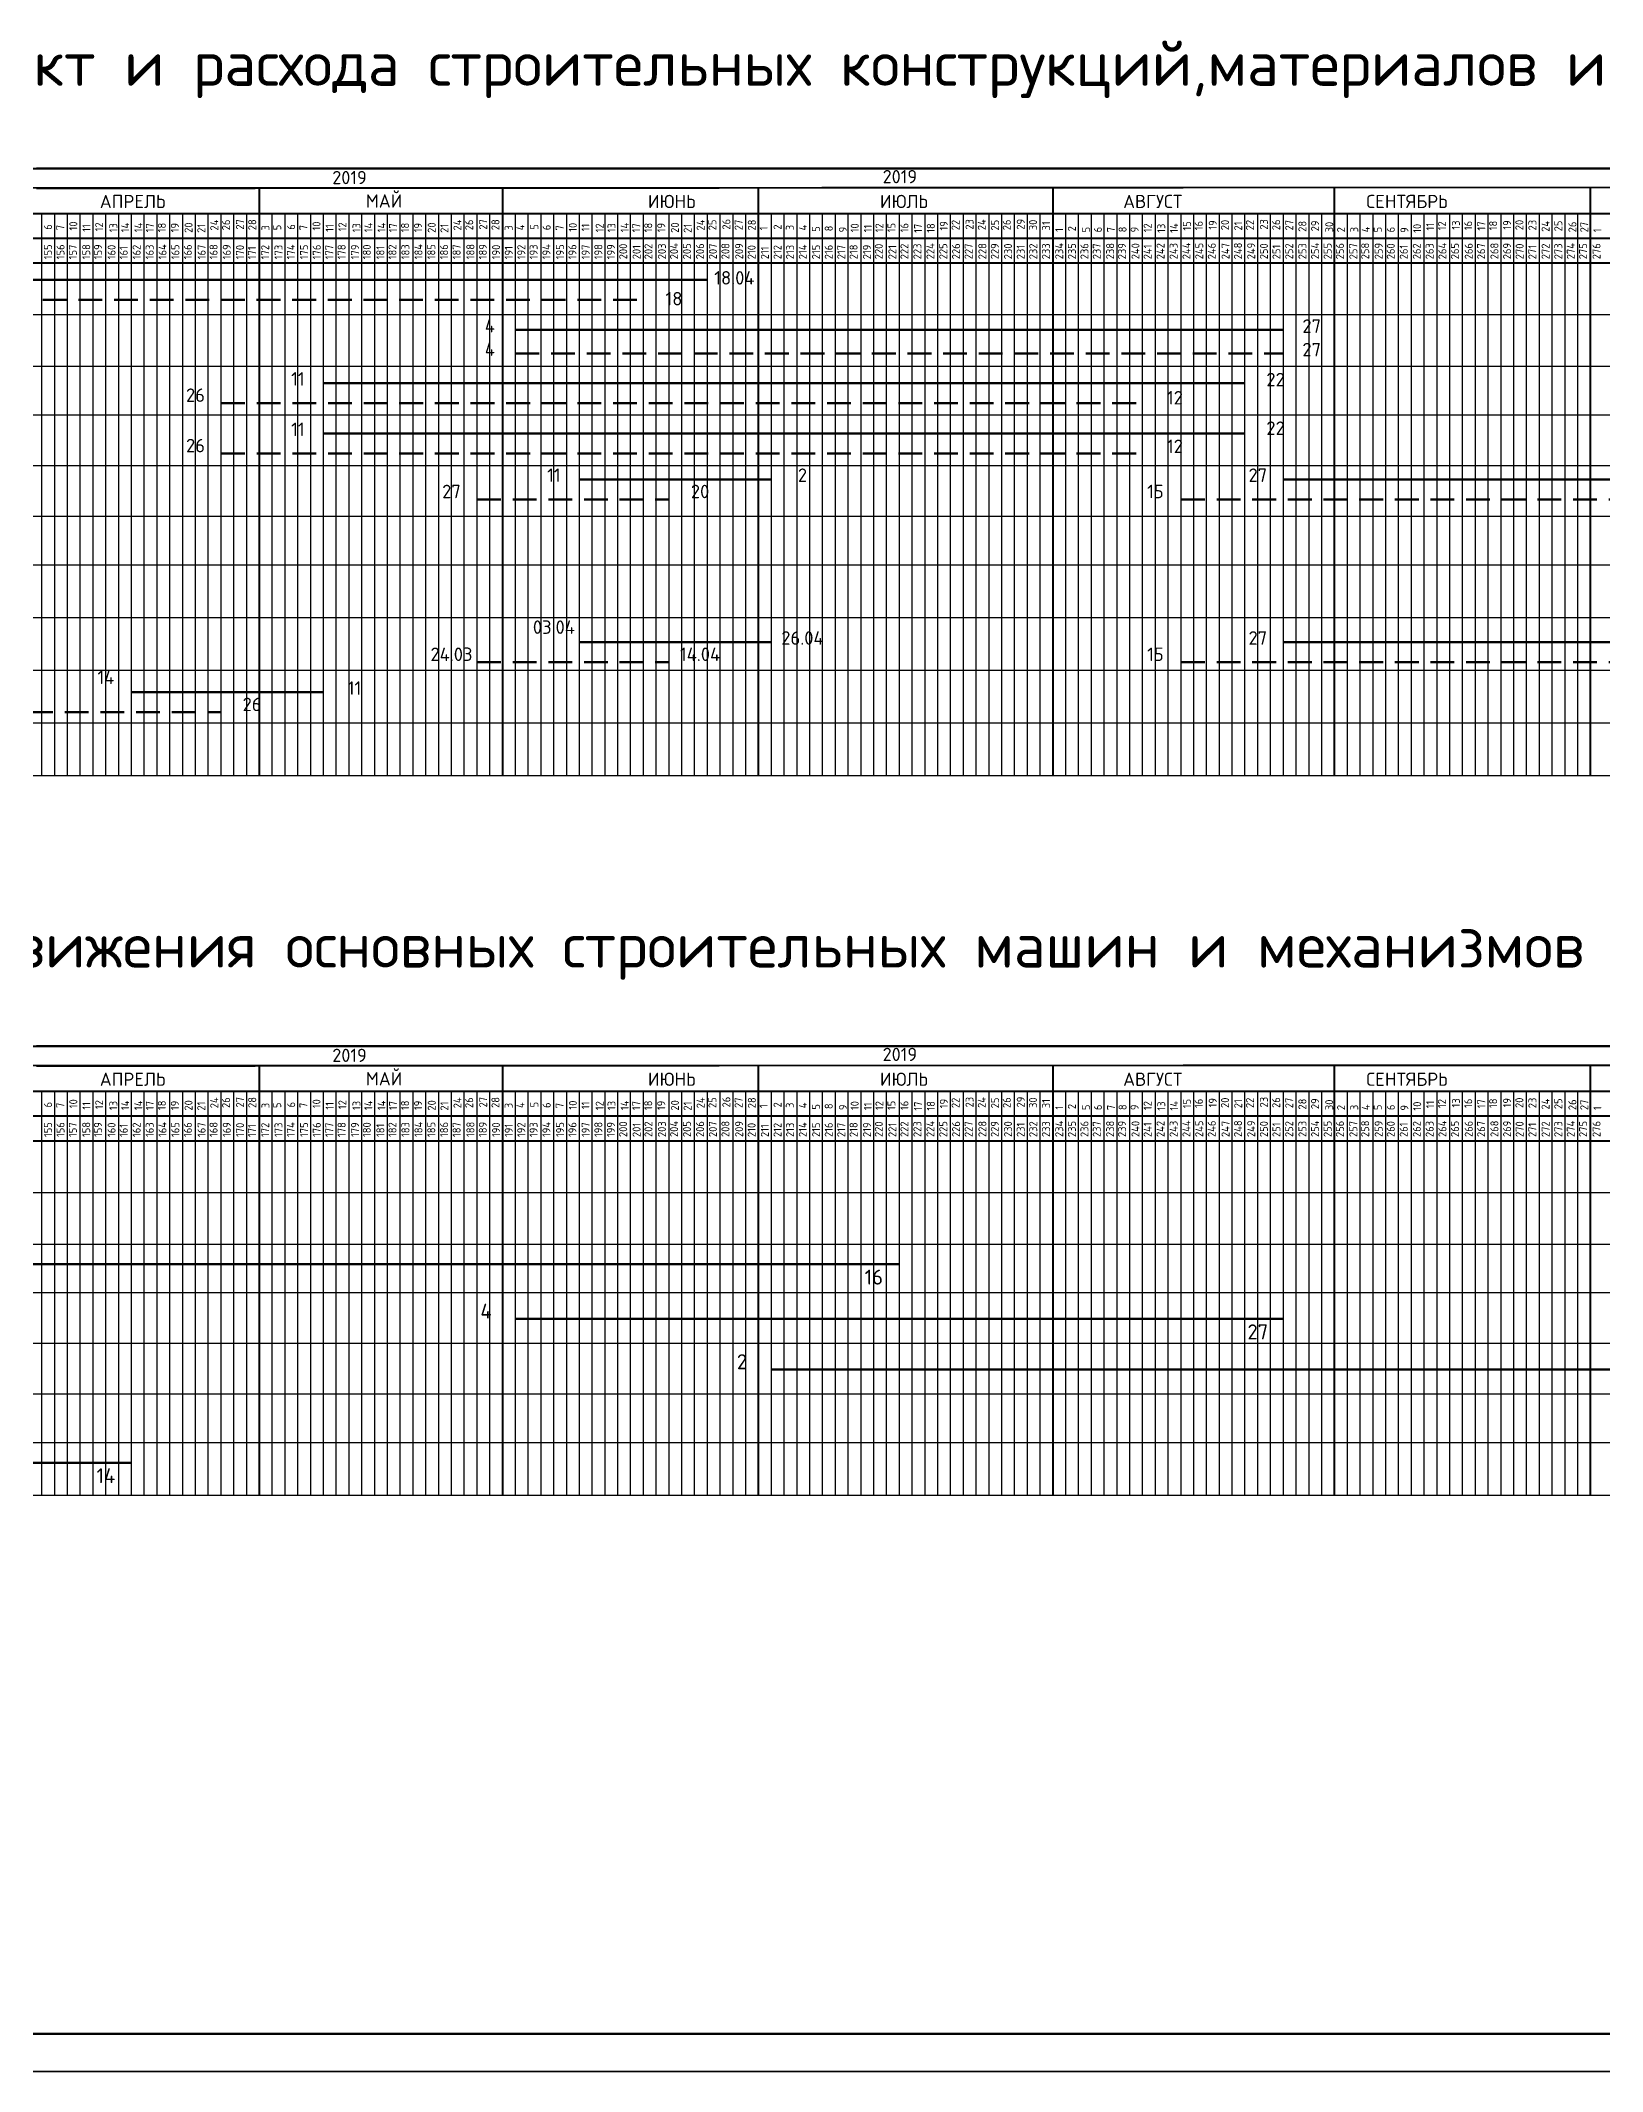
# Model space of a CAD drawing. Header units: millimetres. Extents: x -782 to 10910, y 3841 to 13237.
# Drawn here: x 470.3 to 679, y 4163.8 to 4435 of the extents above; entities that cross this region are included whole.
import ezdxf

# ---------------------------------------------------------------- set-up
doc = ezdxf.new("R2010")
doc.units = ezdxf.units.MM
doc.linetypes.add('HIDDEN2', pattern=[4.7625, 3.175, -1.5875])
doc.layers.add('1STAIR2D', color=30, linetype='Continuous')
doc.layers.add('A0-08', color=101, linetype='Continuous')
doc.layers.add('Штампы&Таблицы', color=1, linetype='Continuous', lineweight=70)
doc.styles.add('GOST-2.304_Type-B', font='GOST_Common.ttf')
doc.styles.get("Standard").update_dxf_attribs({"font": 'isocpeur.ttf'})

msp = doc.modelspace()

# ---------------------------------------------------------------- linework, layer by layer
at = {"lineweight": 50}
for p, q in [((436.312254, 4403.050547), (559.464116, 4403.050547)), ((533.780689, 4396.36671), (636.379042, 4396.36671)), ((508.131101, 4389.271011), (631.282964, 4389.271011)), ((508.131101, 4382.536889), (631.282964, 4382.536889)), ((542.330552, 4376.407364), (568.013979, 4376.407364)), ((636.379042, 4376.407364), (841.575748, 4376.407364)), ((542.330552, 4354.665637), (568.013979, 4354.665637)), ((636.379042, 4354.665637), (841.575748, 4354.665637)), ((482.481512, 4347.969496), (508.16494, 4347.969496)), ((316.614175, 4271.583082), (585.079337, 4271.583082)), ((533.780689, 4264.275468), (636.379042, 4264.275468)), ((567.980093, 4257.510396), (773.176846, 4257.510396)), ((316.614273, 4245.060065), (482.481512, 4245.060065))]:
    msp.add_line(p, q, dxfattribs=at)
at = {"linetype": 'HIDDEN2', "lineweight": 50}
for p, q in [((427.762391, 4400.379916), (550.914254, 4400.379916)), ((533.78016, 4393.232251), (636.378513, 4393.232251)), ((494.45132, 4386.600381), (617.603183, 4386.600381)), ((494.45132, 4379.866258), (617.603183, 4379.866258)), ((528.650771, 4373.736733), (554.300359, 4373.736733)), ((622.699261, 4373.736733), (827.895967, 4373.736733)), ((528.650771, 4351.995006), (554.300359, 4351.995006)), ((622.699261, 4351.995006), (827.895967, 4351.995006)), ((468.801732, 4345.298865), (494.45132, 4345.298865))]:
    msp.add_line(p, q, dxfattribs=at)
at = {"lineweight": 30}
for p, q in [((157.457161, 4398.417198), (950.5617, 4398.420437)), ((157.457129, 4391.515032), (950.5617, 4391.518271)), ((157.457161, 4385.024194), (950.5617, 4385.027433)), ((157.457161, 4378.259137), (950.5617, 4378.262075)), ((157.457161, 4371.49408), (950.5617, 4371.497019)), ((157.457161, 4371.49408), (950.5617, 4371.497019)), ((157.457161, 4364.992075), (950.5617, 4364.995014)), ((157.457161, 4357.963966), (950.5617, 4357.966905)), ((157.457161, 4357.963966), (950.5617, 4357.963966)), ((157.457161, 4350.935857), (950.5617, 4350.938795)), ((157.457161, 4350.935857), (950.5617, 4350.935857)), ((157.457161, 4350.935857), (950.5617, 4350.935857)), ((157.457161, 4343.907747), (950.5617, 4343.910686)), ((157.457161, 4343.907747), (950.5617, 4343.907747)), ((157.457161, 4343.907747), (950.5617, 4343.907747)), ((157.457161, 4336.879638), (950.5617, 4336.882577)), ((157.457161, 4336.879638), (950.5617, 4336.882577)), ((157.457161, 4336.879638), (950.5617, 4336.879638)), ((157.457161, 4336.879638), (950.5617, 4336.879638)), ((157.457161, 4281.186701), (950.5617, 4281.189941)), ((157.457129, 4274.284535), (950.5617, 4274.287774)), ((157.457161, 4267.793697), (950.5617, 4267.796936)), ((157.457161, 4261.02864), (950.5617, 4261.031579)), ((157.457161, 4254.263583), (950.5617, 4254.266522)), ((157.457161, 4254.263583), (950.5617, 4254.266522)), ((157.457161, 4247.761578), (950.5617, 4247.764517)), ((157.457161, 4240.733469), (950.5617, 4240.736408)), ((157.457161, 4240.733469), (950.5617, 4240.733469))]:
    msp.add_line(p, q, dxfattribs=at)
at = {"layer": '1STAIR2D', "color": 0, "lineweight": 100}
msp.add_line((146.107131, 4168.787824), (961.107131, 4168.787824), dxfattribs=at)
at = {"layer": '1STAIR2D', "color": 0}
msp.add_line((126.107131, 4163.787824), (966.107131, 4163.787824), dxfattribs=at)
at = {"layer": 'A0-08', "color": 0, "lineweight": 40}
for p, q in [((226.027069, 4415.309643), (950.5617, 4415.486303)), ((226.027069, 4415.309643), (950.5617, 4415.486303)), ((231.742372, 4417.930724), (950.5617, 4417.930724)), ((260.661326, 4417.930724), (950.5617, 4417.930724)), ((260.661326, 4417.930724), (950.5617, 4417.930724)), ((499.001816, 4417.930724), (469.810245, 4417.930724)), ((499.001816, 4417.930724), (469.810245, 4417.930724)), ((950.5617, 4417.930724), (499.001816, 4417.930724)), ((950.5617, 4417.930724), (499.001816, 4417.930724)), ((499.001816, 4415.309643), (950.5617, 4415.596678)), ((469.810245, 4415.309643), (499.001816, 4415.309643)), ((499.581238, 4336.880906), (499.581238, 4415.309643)), ((532.070716, 4336.881026), (532.070716, 4415.386349)), ((566.270167, 4336.881153), (566.270167, 4415.39427)), ((605.599536, 4336.881299), (605.599536, 4415.402192)), ((643.218932, 4336.881438), (643.218932, 4415.410114)), ((677.418383, 4336.881565), (677.418383, 4415.418706)), ((207.175932, 4411.968902), (499.001816, 4411.936958)), ((227.018712, 4411.936958), (499.001816, 4411.936958)), ((233.736564, 4411.936958), (503.001183, 4411.936958)), ((233.736564, 4411.936958), (503.001183, 4411.936958)), ((265.549074, 4411.936958), (503.001183, 4411.936958)), ((265.549074, 4411.936958), (503.001183, 4411.936958)), ((301.458498, 4411.936958), (503.001183, 4411.936958)), ((301.458498, 4411.936958), (950.5617, 4411.936958)), ((207.175932, 4408.628161), (950.5617, 4408.628161)), ((301.458498, 4405.319364), (950.5617, 4405.319364)), ((301.458498, 4405.319364), (950.5617, 4405.319364)), ((231.742372, 4300.700227), (950.5617, 4300.700227)), ((231.742372, 4300.700227), (950.5617, 4300.700227)), ((260.661326, 4300.700227), (950.5617, 4300.700227)), ((260.661326, 4300.700227), (950.5617, 4300.700227)), ((499.001816, 4300.700227), (469.810245, 4300.700227)), ((499.001816, 4300.700227), (469.810245, 4300.700227)), ((950.5617, 4300.700227), (499.001816, 4300.700227)), ((950.5617, 4300.700227), (499.001816, 4300.700227)), ((226.027069, 4298.079146), (950.5617, 4298.255806)), ((226.027069, 4298.079146), (950.5617, 4298.255806)), ((469.810245, 4298.079146), (499.001816, 4298.079146)), ((499.001816, 4298.079146), (950.5617, 4298.366181)), ((499.581238, 4240.734737), (499.581238, 4298.079146)), ((532.070716, 4240.734857), (532.070716, 4298.155852)), ((566.270167, 4240.734984), (566.270167, 4298.163773)), ((605.599536, 4240.735129), (605.599536, 4298.171695)), ((643.218932, 4240.735269), (643.218932, 4298.179617)), ((677.418383, 4240.735396), (677.418383, 4298.188209)), ((207.175932, 4294.706461), (499.001816, 4294.706461)), ((207.175932, 4294.706461), (499.001816, 4294.706461)), ((233.736564, 4294.706461), (503.001183, 4294.706461)), ((233.736564, 4294.706461), (503.001183, 4294.706461)), ((265.549074, 4294.706461), (503.001183, 4294.706461)), ((265.549074, 4294.706461), (503.001183, 4294.706461)), ((301.458498, 4294.706461), (503.001183, 4294.706461)), ((301.458498, 4294.706461), (950.5617, 4294.706461)), ((207.175932, 4291.397664), (950.5617, 4291.397664)), ((301.458498, 4288.088867), (950.5617, 4288.088867))]:
    msp.add_line(p, q, dxfattribs=at)
at = {"layer": 'A0-08', "color": 0, "lineweight": 25}
for p, q in [((470.511705, 4336.880798), (470.511705, 4411.936958)), ((472.221677, 4336.880805), (472.221677, 4411.936958)), ((473.93165, 4336.880811), (473.93165, 4411.936958)), ((475.641622, 4336.880817), (475.641622, 4411.936958)), ((475.641622, 4336.880817), (475.641622, 4411.936958)), ((477.351595, 4336.880824), (477.351595, 4411.936958)), ((477.351595, 4336.880824), (477.351595, 4411.936958)), ((479.061567, 4336.88083), (479.061567, 4411.936958)), ((480.77154, 4336.880836), (480.77154, 4411.936958)), ((482.481512, 4336.880843), (482.481512, 4411.936958)), ((484.191485, 4336.880849), (484.191485, 4411.936958)), ((485.901457, 4336.880855), (485.901457, 4411.936958)), ((487.61143, 4336.880862), (487.61143, 4411.936958)), ((489.321403, 4336.880868), (489.321403, 4411.936958)), ((491.031375, 4336.880874), (491.031375, 4411.936958)), ((492.741348, 4336.880881), (492.741348, 4411.936958)), ((494.45132, 4336.880887), (494.45132, 4411.936958)), ((496.161293, 4336.880893), (496.161293, 4411.936958)), ((497.871265, 4336.8809), (497.871265, 4411.936958)), ((499.581238, 4336.880906), (499.581238, 4411.936958)), ((501.29121, 4336.880912), (501.29121, 4411.936958)), ((503.001183, 4336.880919), (503.001183, 4411.936958)), ((503.001183, 4336.880919), (503.001183, 4411.936958)), ((504.711156, 4336.880925), (504.711156, 4411.936958)), ((504.711156, 4336.880925), (504.711156, 4411.936958)), ((506.421128, 4336.880931), (506.421128, 4411.936958)), ((508.131101, 4336.880938), (508.131101, 4411.936958)), ((508.131101, 4336.880938), (508.131101, 4411.936958)), ((509.841073, 4336.880944), (509.841073, 4411.936958)), ((511.551046, 4336.88095), (511.551046, 4411.936958)), ((513.261018, 4336.880957), (513.261018, 4411.936958)), ((514.970991, 4336.880963), (514.970991, 4411.936958)), ((516.680963, 4336.880969), (516.680963, 4411.936958)), ((518.390936, 4336.880976), (518.390936, 4411.936958)), ((520.100908, 4336.880982), (520.100908, 4411.936958)), ((521.810881, 4336.880988), (521.810881, 4411.936958)), ((523.520854, 4336.880995), (523.520854, 4411.936958)), ((525.230826, 4336.881001), (525.230826, 4411.936958)), ((526.940799, 4336.881007), (526.940799, 4411.936958)), ((528.650771, 4336.881014), (528.650771, 4411.936958)), ((530.360744, 4336.88102), (530.360744, 4411.936958)), ((532.070716, 4336.881026), (532.070716, 4411.936958)), ((533.780689, 4336.881033), (533.780689, 4411.936958)), ((535.490661, 4336.881039), (535.490661, 4411.936958)), ((537.200634, 4336.881045), (537.200634, 4411.936958)), ((538.910607, 4336.881052), (538.910607, 4411.936958)), ((540.620579, 4336.881058), (540.620579, 4411.984324)), ((540.620579, 4336.881058), (540.620579, 4411.936958)), ((542.330552, 4336.881064), (542.330552, 4411.936958)), ((544.040524, 4336.881071), (544.040524, 4411.936958)), ((545.750497, 4336.881077), (545.750497, 4411.936958)), ((547.460469, 4336.881083), (547.460469, 4411.936958)), ((549.170442, 4336.88109), (549.170442, 4411.936958)), ((550.880414, 4336.881096), (550.880414, 4411.936958)), ((552.590387, 4336.881102), (552.590387, 4411.936958)), ((554.300359, 4336.881109), (554.300359, 4411.936958)), ((556.010332, 4336.881115), (556.010332, 4411.936958)), ((557.720305, 4336.881121), (557.720305, 4411.936958)), ((559.430277, 4336.881128), (559.430277, 4411.936958)), ((561.14025, 4336.881134), (561.14025, 4411.936958)), ((562.850222, 4336.88114), (562.850222, 4411.936958)), ((564.560195, 4336.881147), (564.560195, 4411.936958)), ((566.270167, 4336.881153), (566.270167, 4411.936958)), ((567.98014, 4336.881159), (567.98014, 4411.936958)), ((569.690112, 4336.881166), (569.690112, 4411.936958)), ((571.400085, 4336.881172), (571.400085, 4411.936958)), ((573.110057, 4336.881178), (573.110057, 4411.936958)), ((574.82003, 4336.881185), (574.82003, 4411.936958)), ((576.530003, 4336.881191), (576.530003, 4411.936958)), ((578.239975, 4336.881197), (578.239975, 4411.936958)), ((579.949948, 4336.881204), (579.949948, 4411.936958)), ((581.65992, 4336.88121), (581.65992, 4411.936958)), ((583.369893, 4336.881216), (583.369893, 4411.936958)), ((585.079865, 4336.881223), (585.079865, 4411.936958)), ((586.789838, 4336.881229), (586.789838, 4411.936958)), ((588.49981, 4336.881235), (588.49981, 4411.936958)), ((590.209783, 4336.881242), (590.209783, 4411.936958)), ((591.919756, 4336.881248), (591.919756, 4411.936958)), ((593.629728, 4336.881254), (593.629728, 4411.936958)), ((595.339701, 4336.881261), (595.339701, 4411.936958)), ((597.049673, 4336.881267), (597.049673, 4411.936958)), ((598.743432, 4336.881273), (598.743432, 4411.936958)), ((600.469618, 4336.88128), (600.469618, 4411.936958)), ((602.179591, 4336.881286), (602.179591, 4411.936958)), ((603.889563, 4336.881292), (603.889563, 4411.936958)), ((605.599536, 4336.881299), (605.599536, 4411.993602)), ((607.309508, 4336.881305), (607.309508, 4411.936958)), ((609.019481, 4336.881311), (609.019481, 4411.936958)), ((610.729454, 4336.881318), (610.729454, 4411.936958)), ((612.439426, 4336.881324), (612.439426, 4411.936958)), ((614.149399, 4336.88133), (614.149399, 4411.936958)), ((615.859371, 4336.881337), (615.859371, 4411.936958)), ((617.569344, 4336.881343), (617.569344, 4411.936958)), ((619.279316, 4336.881349), (619.279316, 4411.936958)), ((620.989289, 4336.881356), (620.989289, 4411.936958)), ((622.699261, 4336.881362), (622.699261, 4411.936958)), ((624.409234, 4336.881368), (624.409234, 4411.936958)), ((626.119207, 4336.881375), (626.119207, 4411.936958)), ((627.829179, 4336.881381), (627.829179, 4411.936958)), ((629.539152, 4336.881387), (629.539152, 4411.936958)), ((631.23291, 4336.881394), (631.23291, 4411.936958)), ((632.959097, 4336.8814), (632.959097, 4411.936958)), ((634.669069, 4336.881407), (634.669069, 4411.936958)), ((636.379042, 4336.881413), (636.379042, 4411.936958)), ((638.089014, 4336.881419), (638.089014, 4411.993602)), ((639.798987, 4336.881426), (639.798987, 4411.936958)), ((641.508959, 4336.881432), (641.508959, 4411.936958)), ((643.218932, 4336.881438), (643.218932, 4411.936958)), ((644.928905, 4336.881445), (644.928905, 4411.936958)), ((646.638877, 4336.881451), (646.638877, 4411.936958)), ((648.34885, 4336.881457), (648.34885, 4411.936958)), ((650.058822, 4336.881464), (650.058822, 4411.936958)), ((651.768795, 4336.88147), (651.768795, 4411.936958)), ((653.478767, 4336.881476), (653.478767, 4411.936958)), ((655.18874, 4336.881483), (655.18874, 4411.936958)), ((656.898712, 4336.881489), (656.898712, 4411.936958)), ((658.608685, 4336.881495), (658.608685, 4411.936958)), ((660.318658, 4336.881502), (660.318658, 4411.936958)), ((662.02863, 4336.881508), (662.02863, 4411.936958)), ((663.722389, 4336.881514), (663.722389, 4411.936958)), ((665.448575, 4336.881521), (665.448575, 4411.936958)), ((667.158548, 4336.881527), (667.158548, 4411.936958)), ((668.86852, 4336.881533), (668.86852, 4411.936958)), ((670.578493, 4336.88154), (670.578493, 4412.00288)), ((672.288465, 4336.881546), (672.288465, 4411.936958)), ((673.998438, 4336.881552), (673.998438, 4411.936958)), ((675.70841, 4336.881559), (675.70841, 4411.936958)), ((677.418383, 4336.881565), (677.418383, 4411.936958)), ((230.810276, 4408.628161), (503.001183, 4408.628161)), ((225.98563, 4405.319364), (503.001183, 4405.319364)), ((225.98563, 4405.319364), (503.001183, 4405.319364)), ((233.736564, 4405.319364), (503.001183, 4405.319364)), ((233.736564, 4405.319364), (503.001183, 4405.319364)), ((261.448612, 4405.319364), (503.001183, 4405.319364)), ((261.448612, 4405.319364), (503.001183, 4405.319364)), ((261.448612, 4405.319364), (503.001183, 4405.319364)), ((261.448612, 4405.319364), (503.001183, 4405.319364)), ((301.458498, 4405.319364), (503.001183, 4405.319364)), ((301.458498, 4405.319364), (503.001183, 4405.319364)), ((470.511705, 4240.734629), (470.511705, 4294.706461)), ((472.221677, 4240.734635), (472.221677, 4294.706461)), ((473.93165, 4240.734642), (473.93165, 4294.706461)), ((475.641622, 4240.734648), (475.641622, 4294.706461)), ((475.641622, 4240.734648), (475.641622, 4294.706461)), ((477.351595, 4240.734654), (477.351595, 4294.706461)), ((477.351595, 4240.734654), (477.351595, 4294.706461)), ((479.061567, 4240.734661), (479.061567, 4294.706461)), ((480.77154, 4240.734667), (480.77154, 4294.706461)), ((482.481512, 4240.734673), (482.481512, 4294.706461)), ((484.191485, 4240.73468), (484.191485, 4294.706461)), ((485.901457, 4240.734686), (485.901457, 4294.706461)), ((487.61143, 4240.734692), (487.61143, 4294.706461)), ((489.321403, 4240.734699), (489.321403, 4294.706461)), ((491.031375, 4240.734705), (491.031375, 4294.706461)), ((492.741348, 4240.734711), (492.741348, 4294.706461)), ((494.45132, 4240.734718), (494.45132, 4294.706461)), ((496.161293, 4240.734724), (496.161293, 4294.706461)), ((497.871265, 4240.73473), (497.871265, 4294.706461)), ((499.581238, 4240.734737), (499.581238, 4294.706461)), ((501.29121, 4240.734743), (501.29121, 4294.706461)), ((503.001183, 4240.734749), (503.001183, 4294.706461)), ((503.001183, 4240.734749), (503.001183, 4294.706461)), ((504.711156, 4240.734756), (504.711156, 4294.706461)), ((504.711156, 4240.734756), (504.711156, 4294.706461)), ((506.421128, 4240.734762), (506.421128, 4294.706461)), ((508.131101, 4240.734768), (508.131101, 4294.706461)), ((508.131101, 4240.734768), (508.131101, 4294.706461)), ((509.841073, 4240.734775), (509.841073, 4294.706461)), ((511.551046, 4240.734781), (511.551046, 4294.706461)), ((513.261018, 4240.734787), (513.261018, 4294.706461)), ((514.970991, 4240.734794), (514.970991, 4294.706461)), ((516.680963, 4240.7348), (516.680963, 4294.706461)), ((518.390936, 4240.734806), (518.390936, 4294.706461)), ((520.100908, 4240.734813), (520.100908, 4294.706461)), ((521.810881, 4240.734819), (521.810881, 4294.706461)), ((523.520854, 4240.734825), (523.520854, 4294.706461)), ((525.230826, 4240.734832), (525.230826, 4294.706461)), ((526.940799, 4240.733469), (526.940799, 4294.706461)), ((528.650771, 4240.733469), (528.650771, 4294.706461)), ((530.360744, 4240.733469), (530.360744, 4294.706461)), ((532.070716, 4240.734857), (532.070716, 4294.706461)), ((533.780689, 4240.734863), (533.780689, 4294.706461)), ((535.490661, 4240.73487), (535.490661, 4294.706461)), ((537.200634, 4240.734876), (537.200634, 4294.706461)), ((538.910607, 4240.734882), (538.910607, 4294.706461)), ((540.620579, 4240.734889), (540.620579, 4294.753827)), ((540.620579, 4240.734889), (540.620579, 4294.706461)), ((542.330552, 4240.734895), (542.330552, 4294.706461)), ((544.040524, 4240.734901), (544.040524, 4294.706461)), ((545.750497, 4240.734908), (545.750497, 4294.706461)), ((547.460469, 4240.734914), (547.460469, 4294.706461)), ((549.170442, 4240.73492), (549.170442, 4294.706461)), ((550.880414, 4240.734927), (550.880414, 4294.706461)), ((552.590387, 4240.734933), (552.590387, 4294.706461)), ((554.300359, 4240.734939), (554.300359, 4294.706461)), ((556.010332, 4240.734946), (556.010332, 4294.706461)), ((557.720305, 4240.734952), (557.720305, 4294.706461)), ((559.430277, 4240.734958), (559.430277, 4294.706461)), ((561.14025, 4240.734965), (561.14025, 4294.706461)), ((562.850222, 4240.734971), (562.850222, 4294.706461)), ((564.560195, 4240.734977), (564.560195, 4294.706461)), ((566.270167, 4240.734984), (566.270167, 4294.706461)), ((567.98014, 4240.73499), (567.98014, 4294.706461)), ((569.690112, 4240.734996), (569.690112, 4294.706461)), ((571.400085, 4240.735003), (571.400085, 4294.706461)), ((573.110057, 4240.735009), (573.110057, 4294.706461)), ((574.82003, 4240.735015), (574.82003, 4294.706461)), ((576.530003, 4240.735022), (576.530003, 4294.706461)), ((578.239975, 4240.735028), (578.239975, 4294.706461)), ((579.949948, 4240.735034), (579.949948, 4294.706461)), ((581.65992, 4240.735041), (581.65992, 4294.706461)), ((583.369893, 4240.735047), (583.369893, 4294.706461)), ((585.079865, 4240.735053), (585.079865, 4294.706461)), ((586.789838, 4240.73506), (586.789838, 4294.706461)), ((588.49981, 4240.735066), (588.49981, 4294.706461)), ((590.209783, 4240.735072), (590.209783, 4294.706461)), ((591.919756, 4240.735079), (591.919756, 4294.706461)), ((593.629728, 4240.735085), (593.629728, 4294.706461)), ((595.339701, 4240.735091), (595.339701, 4294.706461)), ((597.049673, 4240.735098), (597.049673, 4294.706461)), ((598.743432, 4240.735104), (598.743432, 4294.706461)), ((600.469618, 4240.73511), (600.469618, 4294.706461)), ((602.179591, 4240.735117), (602.179591, 4294.706461)), ((603.889563, 4240.735123), (603.889563, 4294.706461)), ((605.599536, 4240.735129), (605.599536, 4294.763105)), ((607.309508, 4240.735136), (607.309508, 4294.706461)), ((609.019481, 4240.735142), (609.019481, 4294.706461)), ((610.729454, 4240.735148), (610.729454, 4294.706461)), ((612.439426, 4240.735155), (612.439426, 4294.706461)), ((614.149399, 4240.735161), (614.149399, 4294.706461)), ((615.859371, 4240.735167), (615.859371, 4294.706461)), ((617.569344, 4240.735174), (617.569344, 4294.706461)), ((619.279316, 4240.73518), (619.279316, 4294.706461)), ((620.989289, 4240.735186), (620.989289, 4294.706461)), ((622.699261, 4240.735193), (622.699261, 4294.706461)), ((624.409234, 4240.735199), (624.409234, 4294.706461)), ((626.119207, 4240.735205), (626.119207, 4294.706461)), ((627.829179, 4240.735212), (627.829179, 4294.706461)), ((629.539152, 4240.735218), (629.539152, 4294.706461)), ((631.23291, 4240.735224), (631.23291, 4294.706461)), ((632.959097, 4240.735231), (632.959097, 4294.706461)), ((634.669069, 4240.735237), (634.669069, 4294.706461)), ((636.379042, 4240.735243), (636.379042, 4294.706461)), ((638.089014, 4240.73525), (638.089014, 4294.763105)), ((639.798987, 4240.735256), (639.798987, 4294.706461)), ((641.508959, 4240.735262), (641.508959, 4294.706461)), ((643.218932, 4240.735269), (643.218932, 4294.706461)), ((644.928905, 4240.735275), (644.928905, 4294.706461)), ((646.638877, 4240.735281), (646.638877, 4294.706461)), ((648.34885, 4240.735288), (648.34885, 4294.706461)), ((650.058822, 4240.735294), (650.058822, 4294.706461)), ((651.768795, 4240.7353), (651.768795, 4294.706461)), ((653.478767, 4240.735307), (653.478767, 4294.706461)), ((655.18874, 4240.735313), (655.18874, 4294.706461)), ((656.898712, 4240.73532), (656.898712, 4294.706461)), ((658.608685, 4240.735326), (658.608685, 4294.706461)), ((660.318658, 4240.735332), (660.318658, 4294.706461)), ((662.02863, 4240.735339), (662.02863, 4294.706461)), ((663.722389, 4240.735345), (663.722389, 4294.706461)), ((665.448575, 4240.735351), (665.448575, 4294.706461)), ((667.158548, 4240.735358), (667.158548, 4294.706461)), ((668.86852, 4240.735364), (668.86852, 4294.706461)), ((670.578493, 4240.73537), (670.578493, 4294.772383)), ((672.288465, 4240.735377), (672.288465, 4294.706461)), ((673.998438, 4240.735383), (673.998438, 4294.706461)), ((675.70841, 4240.735389), (675.70841, 4294.706461)), ((677.418383, 4240.735396), (677.418383, 4294.706461)), ((207.175932, 4291.397664), (503.001183, 4291.397664)), ((209.463504, 4288.088867), (503.001183, 4288.088867)), ((233.736564, 4288.088867), (503.001183, 4288.088867)), ((261.448612, 4288.088867), (503.001183, 4288.088867)), ((261.448612, 4288.088867), (503.001183, 4288.088867)), ((301.458498, 4288.088867), (503.001183, 4288.088867))]:
    msp.add_line(p, q, dxfattribs=at)
at = {"layer": 'Штампы&Таблицы', "color": 0, "lineweight": 25}
msp.add_line((966.107278, 4163.788007), (125.107278, 4163.788007), dxfattribs=at)

# ---------------------------------------------------------------- texts
for s, p in [('2019', (509.304107, 4415.833995)), ('2019', (582.832926, 4415.958411)), ('АПРЕЛЬ', (478.245278, 4412.641347)), ('МАЙ', (513.784172, 4412.708562)), ('ИЮНЬ', (551.479736, 4412.641347)), ('ИЮЛЬ', (582.476965, 4412.641347)), ('АВГУСТ', (614.966443, 4412.641347)), ('СЕНТЯБРЬ', (647.455922, 4412.641347)), ('2019', (509.304107, 4298.603498)), ('2019', (582.832926, 4298.727914)), ('АПРЕЛЬ', (478.245278, 4295.41085)), ('МАЙ', (513.784172, 4295.478065)), ('ИЮНЬ', (551.479736, 4295.41085)), ('ИЮЛЬ', (582.476965, 4295.41085)), ('АВГУСТ', (614.966443, 4295.41085)), ('СЕНТЯБРЬ', (647.455922, 4295.41085))]:
    msp.add_text(s, height=1.7683557).set_placement(p)
at = {"lineweight": 35, "char_height": 6}
for s, insert, width, attachment_point in [('График поступления на объект и расхода строительных конструкций,материалов и оборудованя', (359.137264, 4434.969422), 437.78970847, 1), ('График движения основных строительных машин и механизмов', (553.514106, 4313.390921), 299.26791316, 5)]:
    msp.add_mtext(s, dxfattribs=dict(at, insert=insert, width=width, attachment_point=attachment_point))
at = {"width": 12.36883474, "attachment_point": 5}
for s, insert, char_height in [('18.04', (563.030458, 4403.325868), 1.8), ('18', (554.956866, 4400.546974), 1.8), ('4', (530.360744, 4396.928613), 1.8), ('27', (640.156467, 4396.876289), 1.8), ('4', (530.360215, 4393.794154), 1.8), ('27', (640.155938, 4393.74183), 1.8), ('26', (491.031375, 4387.657363), 1.8), ('11', (504.711156, 4389.832914), 1.8), ('22', (635.32845, 4389.738457), 1.8), ('12', (621.884527, 4387.313955), 1.8), ('11', (504.711156, 4383.098792), 1.8), ('22', (635.328476, 4383.247619), 1.8), ('26', (491.031375, 4380.92324), 1.8), ('12', (621.884554, 4380.823117), 1.8), ('11', (538.910607, 4376.969267), 1.8), ('2', (572.122755, 4376.969267), 1.8), ('27', (632.959097, 4376.969267), 1.8), ('27', (525.230826, 4374.793715), 1.8), ('20', (558.442974, 4374.793715), 1.8), ('15', (619.279316, 4374.793715), 1.8), ('03.04', (538.910607, 4356.674096), 1.8), ('26.04', (572.122755, 4355.22754), 1.8), ('27', (632.959097, 4355.22754), 1.8), ('24.03', (525.230826, 4353.051988), 1.8), ('14.04', (558.442974, 4353.051988), 1.8), ('15', (619.279316, 4353.051988), 1.8), ('14', (479.061567, 4349.977955), 1.8), ('11', (512.273715, 4348.531398), 1.8), ('26', (498.593935, 4346.355847), 1.8), ('16', (581.65992, 4269.867233), 2), ('4', (529.843073, 4265.33245), 2), ('27', (632.959625, 4262.559619), 2), ('2', (564.042478, 4258.567377), 2), ('14', (479.062096, 4243.344216), 2)]:
    msp.add_mtext(s, dxfattribs=dict(at, insert=insert, char_height=char_height))
at = {"layer": 'A0-08', "color": 0, "lineweight": 25, "style": 'GOST-2.304_Type-B'}
for s, height, p in [('6', 1.068733, (471.86046, 4409.757076)), ('7', 1.068733, (473.498923, 4409.687169)), ('10', 1.0687328, (475.242366, 4409.652216)), ('11', 1.0687328, (476.999058, 4409.471517)), ('12', 1.0687328, (478.69652, 4409.533768)), ('13', 1.0687328, (480.584103, 4409.400734)), ('14', 1.0687328, (482.16892, 4409.400734)), ('14', 1.0687328, (483.927936, 4409.400734)), ('17', 1.0687328, (485.471064, 4409.400734)), ('18', 1.0687328, (487.073691, 4409.400734)), ('19', 1.0687328, (488.815677, 4409.400734)), ('20', 1.0687328, (490.635841, 4409.334532)), ('21', 1.0687328, (492.336232, 4409.334532)), ('24', 1.0687328, (494.073738, 4409.64497)), ('26', 1.0687328, (495.646118, 4409.676041)), ('27', 1.0687328, (497.510049, 4409.757076)), ('28', 1.0687328, (499.148511, 4409.687169)), ('3', 1.068733, (500.913629, 4409.64497)), ('5', 1.068733, (502.486008, 4409.676041)), ('6', 1.068733, (504.349939, 4409.757076)), ('7', 1.068733, (505.988401, 4409.687169)), ('10', 1.0687328, (507.731845, 4409.652216)), ('11', 1.0687328, (509.488536, 4409.471517)), ('12', 1.0687328, (511.185999, 4409.533768)), ('13', 1.0687328, (513.073582, 4409.400734)), ('14', 1.0687328, (514.658399, 4409.400734)), ('14', 1.0687328, (516.417414, 4409.400734)), ('17', 1.0687328, (517.960542, 4409.400734)), ('18', 1.0687328, (519.563169, 4409.400734)), ('19', 1.0687328, (521.305155, 4409.400734)), ('20', 1.0687328, (523.125319, 4409.334532)), ('21', 1.0687328, (524.825711, 4409.334532)), ('24', 1.0687328, (526.563217, 4409.64497)), ('26', 1.0687328, (528.135596, 4409.676041)), ('27', 1.0687328, (529.999527, 4409.757076)), ('28', 1.0687328, (531.63799, 4409.687169)), ('3', 1.068733, (533.403107, 4409.64497)), ('4', 1.068733, (534.975486, 4409.676041)), ('5', 1.068733, (536.839417, 4409.757076)), ('6', 1.068733, (538.47788, 4409.687169)), ('7', 1.068733, (540.221323, 4409.652216)), ('10', 1.0687328, (541.978014, 4409.471517)), ('11', 1.0687328, (543.675477, 4409.533768)), ('12', 1.0687328, (545.56306, 4409.400734)), ('13', 1.0687328, (547.147877, 4409.400734)), ('14', 1.0687328, (548.906892, 4409.400734)), ('17', 1.0687328, (550.450021, 4409.400734)), ('18', 1.0687328, (552.052648, 4409.400734)), ('19', 1.0687328, (553.794634, 4409.400734)), ('20', 1.0687328, (555.614798, 4409.334532)), ('21', 1.0687328, (557.315189, 4409.334532)), ('24', 1.0687328, (559.052695, 4409.64497)), ('25', 1.0687328, (560.625074, 4409.676041)), ('26', 1.0687328, (562.489005, 4409.757076)), ('27', 1.0687328, (564.127468, 4409.687169)), ('28', 1.0687328, (565.892586, 4409.64497)), ('2', 1.068733, (569.328896, 4409.757076)), ('3', 1.068733, (570.967358, 4409.687169)), ('4', 1.068733, (572.710802, 4409.652216)), ('5', 1.068733, (574.467493, 4409.471517)), ('8', 1.068733, (576.164956, 4409.533768)), ('10', 1.0687328, (579.637356, 4409.400734)), ('11', 1.0687328, (581.396371, 4409.400734)), ('12', 1.0687328, (582.939499, 4409.400734)), ('15', 1.0687328, (584.542126, 4409.400734)), ('16', 1.0687328, (586.284112, 4409.400734)), ('17', 1.0687328, (588.104276, 4409.334532)), ('18', 1.0687328, (589.804668, 4409.334532)), ('19', 1.0687328, (591.542174, 4409.64497)), ('22', 1.0687328, (593.114553, 4409.676041)), ('23', 1.0687328, (594.978484, 4409.757076)), ('24', 1.0687328, (596.616947, 4409.687169)), ('25', 1.0687328, (598.382064, 4409.64497)), ('26', 1.0687328, (599.954443, 4409.676041)), ('29', 1.0687328, (601.818374, 4409.757076)), ('30', 1.0687328, (603.456837, 4409.687169)), ('31', 1.0687328, (605.20028, 4409.652216)), ('2', 1.068733, (608.654434, 4409.533768)), ('8', 1.068733, (615.428978, 4409.400734)), ('12', 1.0687328, (618.773591, 4409.400734)), ('13', 1.0687328, (620.593754, 4409.334532)), ('14', 1.0687328, (622.294146, 4409.334532)), ('15', 1.0687328, (624.031652, 4409.64497)), ('16', 1.0687328, (625.604031, 4409.676041)), ('19', 1.0687328, (627.467962, 4409.757076)), ('20', 1.0687328, (629.106425, 4409.687169)), ('21', 1.0687328, (630.871542, 4409.64497)), ('22', 1.0687328, (632.443921, 4409.676041)), ('23', 1.0687328, (634.307852, 4409.757076)), ('26', 1.0687328, (635.946315, 4409.687169)), ('27', 1.0687328, (637.689759, 4409.652216)), ('28', 1.0687328, (639.44645, 4409.471517)), ('29', 1.0687328, (641.143912, 4409.533768)), ('30', 1.0687328, (643.031495, 4409.400734)), ('4', 1.068733, (647.918456, 4409.400734)), ('10', 1.0687328, (654.783625, 4409.334532)), ('11', 1.0687328, (656.521131, 4409.64497)), ('12', 1.0687328, (658.09351, 4409.676041)), ('13', 1.0687328, (659.957441, 4409.757076)), ('16', 1.0687328, (661.595903, 4409.687169)), ('17', 1.0687328, (663.361021, 4409.64497)), ('18', 1.0687328, (664.9334, 4409.676041)), ('19', 1.0687328, (666.797331, 4409.757076)), ('20', 1.0687328, (668.435794, 4409.687169)), ('23', 1.0687328, (670.179237, 4409.652216)), ('24', 1.0687328, (671.935928, 4409.471517)), ('25', 1.0687328, (673.633391, 4409.533768)), ('26', 1.0687328, (675.520974, 4409.400734)), ('27', 1.0687328, (677.105791, 4409.400734)), ('155', 1.0687328, (471.857924, 4405.801805)), ('156', 1.0687328, (473.533252, 4405.801805)), ('157', 1.0687328, (475.178738, 4405.801805)), ('158', 1.0687328, (476.966859, 4405.801805)), ('159', 1.0687328, (478.549327, 4405.801805)), ('160', 1.0687328, (480.351811, 4405.801805)), ('161', 1.0687328, (481.97106, 4405.801805)), ('162', 1.0687328, (483.699215, 4405.801805)), ('163', 1.0687328, (485.445952, 4405.801805)), ('164', 1.0687328, (487.15954, 4405.801805)), ('165', 1.0687328, (488.869112, 4405.801805)), ('166', 1.0687328, (490.542579, 4405.801805)), ('167', 1.0687328, (492.382228, 4405.801805)), ('168', 1.0687328, (493.980307, 4405.801805)), ('169', 1.0687328, (495.745625, 4405.801805)), ('170', 1.0687328, (497.510944, 4405.801805)), ('171', 1.0687328, (499.109023, 4405.801222)), ('172', 1.0687328, (500.874342, 4405.801805)), ('173', 1.0687328, (502.657528, 4405.801805)), ('174', 1.0687328, (504.304998, 4405.801805)), ('175', 1.0687328, (506.073402, 4405.801805)), ('176', 1.0687328, (507.767348, 4405.801805)), ('177', 1.0687328, (509.442676, 4405.801805)), ('178', 1.0687328, (511.088162, 4405.801805)), ('179', 1.0687328, (512.876283, 4405.801805)), ('180', 1.0687328, (514.45875, 4405.801805)), ('181', 1.0687328, (516.261235, 4405.801805)), ('182', 1.0687328, (517.880484, 4405.801805)), ('183', 1.0687328, (519.608638, 4405.801805)), ('184', 1.0687328, (521.355376, 4405.801805)), ('185', 1.0687328, (523.068964, 4405.801805)), ('186', 1.0687328, (524.778536, 4405.801805)), ('187', 1.0687328, (526.452003, 4405.801805)), ('188', 1.0687328, (528.291651, 4405.801805)), ('189', 1.0687328, (529.954587, 4405.801805)), ('190', 1.0687328, (531.72299, 4405.801805)), ('191', 1.0687328, (533.416936, 4405.801805)), ('192', 1.0687328, (535.092264, 4405.801805)), ('193', 1.0687328, (536.73775, 4405.801805)), ('194', 1.0687328, (538.447723, 4405.801805)), ('195', 1.0687328, (540.27304, 4405.801805)), ('196', 1.0687328, (541.924395, 4405.801805)), ('197', 1.0687328, (543.692798, 4405.801805)), ('198', 1.0687328, (545.386744, 4405.801805)), ('199', 1.0687328, (547.062072, 4405.801805)), ('200', 1.0687328, (548.707558, 4405.801805)), ('201', 1.0687328, (550.495679, 4405.801805)), ('202', 1.0687328, (552.078146, 4405.801805)), ('203', 1.0687328, (553.880631, 4405.801805)), ('204', 1.0687328, (555.49988, 4405.801805)), ('205', 1.0687328, (557.228034, 4405.801805)), ('206', 1.0687328, (558.978387, 4405.801805)), ('207', 1.0687328, (560.687959, 4405.801805)), ('208', 1.0687328, (562.361426, 4405.801805)), ('209', 1.0687328, (564.201075, 4405.801805)), ('210', 1.0687328, (565.86401, 4405.801805)), ('1', 1.068733, (567.464965, 4409.676041)), ('211', 1.0687328, (567.632414, 4405.801805)), ('212', 1.0687328, (569.326359, 4405.801805)), ('213', 1.0687328, (571.001688, 4405.801805)), ('214', 1.0687328, (572.7039, 4405.801805)), ('215', 1.0687328, (574.472304, 4405.801805)), ('216', 1.0687328, (576.16625, 4405.801805)), ('217', 1.0687328, (577.841578, 4405.801805)), ('9', 1.068733, (578.052539, 4409.400734)), ('218', 1.0687328, (579.487064, 4405.801805)), ('219', 1.0687328, (581.275184, 4405.801805)), ('220', 1.0687328, (582.857652, 4405.801805)), ('221', 1.0687328, (584.660137, 4405.801805)), ('222', 1.0687328, (586.279386, 4405.801805)), ('223', 1.0687328, (588.00754, 4405.801805)), ('224', 1.0687328, (589.754278, 4405.801805)), ('225', 1.0687328, (591.467866, 4405.801805)), ('226', 1.0687328, (593.177437, 4405.801805)), ('227', 1.0687328, (594.850905, 4405.801805)), ('228', 1.0687328, (596.690553, 4405.801805)), ('229', 1.0687328, (598.353489, 4405.801805)), ('230', 1.0687328, (600.121892, 4405.801805)), ('231', 1.0687328, (601.815838, 4405.801805)), ('232', 1.0687328, (603.491166, 4405.801805)), ('233', 1.0687328, (605.193379, 4405.801805)), ('1', 1.068733, (606.956971, 4409.471517)), ('234', 1.0687328, (606.961783, 4405.801805)), ('235', 1.0687328, (608.655728, 4405.801805)), ('236', 1.0687328, (610.331056, 4405.801805)), ('5', 1.068733, (610.542017, 4409.400734)), ('237', 1.0687328, (611.976542, 4405.801805)), ('6', 1.068733, (612.126834, 4409.400734)), ('238', 1.0687328, (613.764663, 4405.801805)), ('7', 1.068733, (613.885849, 4409.400734)), ('239', 1.0687328, (615.347131, 4405.801805)), ('9', 1.068733, (617.031604, 4409.400734)), ('240', 1.0687328, (617.149615, 4405.801805)), ('241', 1.0687328, (618.768864, 4405.801805)), ('242', 1.0687328, (620.497019, 4405.801805)), ('243', 1.0687328, (622.243756, 4405.801805)), ('244', 1.0687328, (623.957344, 4405.801805)), ('245', 1.0687328, (625.666916, 4405.801805)), ('246', 1.0687328, (627.340383, 4405.801805)), ('247', 1.0687328, (629.180032, 4405.801805)), ('248', 1.0687328, (630.842967, 4405.801805)), ('249', 1.0687328, (632.611371, 4405.801805)), ('250', 1.0687328, (634.305316, 4405.801805)), ('251', 1.0687328, (635.980645, 4405.801805)), ('252', 1.0687328, (637.682857, 4405.801805)), ('253', 1.0687328, (639.451261, 4405.801805)), ('254', 1.0687328, (641.145207, 4405.801805)), ('255', 1.0687328, (642.820535, 4405.801805)), ('256', 1.0687328, (644.466021, 4405.801805)), ('2', 1.068733, (644.616312, 4409.400734)), ('257', 1.0687328, (646.254141, 4405.801805)), ('3', 1.068733, (646.375328, 4409.400734)), ('258', 1.0687328, (647.836609, 4405.801805)), ('5', 1.068733, (649.521083, 4409.400734)), ('259', 1.0687328, (649.639094, 4405.801805)), ('260', 1.0687328, (651.258343, 4405.801805)), ('6', 1.068733, (651.263069, 4409.400734)), ('261', 1.0687328, (652.986497, 4405.801805)), ('9', 1.068733, (653.083233, 4409.334532)), ('262', 1.0687328, (654.733235, 4405.801805)), ('263', 1.0687328, (656.446823, 4405.801805)), ('264', 1.0687328, (658.156394, 4405.801805)), ('265', 1.0687328, (659.829862, 4405.801805)), ('266', 1.0687328, (661.66951, 4405.801805)), ('267', 1.0687328, (663.332446, 4405.801805)), ('268', 1.0687328, (665.100849, 4405.801805)), ('269', 1.0687328, (666.794795, 4405.801805)), ('270', 1.0687328, (668.470123, 4405.801805)), ('271', 1.0687328, (670.172336, 4405.801805)), ('272', 1.0687328, (671.940739, 4405.801805)), ('273', 1.0687328, (673.634685, 4405.801805)), ('274', 1.0687328, (675.310013, 4405.801805)), ('275', 1.0687328, (676.955499, 4405.801805)), ('276', 1.0687328, (678.74362, 4405.801805)), ('1', 1.068733, (678.864806, 4409.400734)), ('10', 1.0687328, (475.242366, 4292.421719)), ('12', 1.0687328, (478.69652, 4292.303271)), ('24', 1.0687328, (494.073738, 4292.414473)), ('26', 1.0687328, (495.646118, 4292.445544)), ('27', 1.0687328, (497.510049, 4292.526579)), ('28', 1.0687328, (499.148511, 4292.456673)), ('10', 1.0687328, (507.731845, 4292.421719)), ('12', 1.0687328, (511.185999, 4292.303271)), ('24', 1.0687328, (526.563217, 4292.414473)), ('26', 1.0687328, (528.135596, 4292.445544)), ('27', 1.0687328, (529.999527, 4292.526579)), ('28', 1.0687328, (531.63799, 4292.456673)), ('24', 1.0687328, (559.052695, 4292.414473)), ('25', 1.0687328, (560.625074, 4292.445544)), ('26', 1.0687328, (562.489005, 4292.526579)), ('27', 1.0687328, (564.127468, 4292.456673)), ('28', 1.0687328, (565.892586, 4292.414473)), ('19', 1.0687328, (591.542174, 4292.414473)), ('22', 1.0687328, (593.114553, 4292.445544)), ('23', 1.0687328, (594.978484, 4292.526579)), ('24', 1.0687328, (596.616947, 4292.456673)), ('25', 1.0687328, (598.382064, 4292.414473)), ('26', 1.0687328, (599.954443, 4292.445544)), ('29', 1.0687328, (601.818374, 4292.526579)), ('30', 1.0687328, (603.456837, 4292.456673)), ('31', 1.0687328, (605.20028, 4292.421719)), ('15', 1.0687328, (624.031652, 4292.414473)), ('16', 1.0687328, (625.604031, 4292.445544)), ('19', 1.0687328, (627.467962, 4292.526579)), ('20', 1.0687328, (629.106425, 4292.456673)), ('21', 1.0687328, (630.871542, 4292.414473)), ('22', 1.0687328, (632.443921, 4292.445544)), ('23', 1.0687328, (634.307852, 4292.526579)), ('26', 1.0687328, (635.946315, 4292.456673)), ('27', 1.0687328, (637.689759, 4292.421719)), ('28', 1.0687328, (639.44645, 4292.24102)), ('29', 1.0687328, (641.143912, 4292.303271)), ('30', 1.0687328, (643.031495, 4292.170237)), ('12', 1.0687328, (658.09351, 4292.445544)), ('13', 1.0687328, (659.957441, 4292.526579)), ('16', 1.0687328, (661.595903, 4292.456673)), ('17', 1.0687328, (663.361021, 4292.414473)), ('18', 1.0687328, (664.9334, 4292.445544)), ('19', 1.0687328, (666.797331, 4292.526579)), ('20', 1.0687328, (668.435794, 4292.456673)), ('23', 1.0687328, (670.179237, 4292.421719)), ('24', 1.0687328, (671.935928, 4292.24102)), ('25', 1.0687328, (673.633391, 4292.303271)), ('26', 1.0687328, (675.520974, 4292.170237)), ('27', 1.0687328, (677.105791, 4292.170237)), ('6', 1.068733, (471.86046, 4292.526579)), ('7', 1.068733, (473.498923, 4292.456673)), ('11', 1.0687328, (476.999058, 4292.24102)), ('13', 1.0687328, (480.584103, 4292.170237)), ('14', 1.0687328, (482.16892, 4292.170237)), ('14', 1.0687328, (483.927936, 4292.170237)), ('17', 1.0687328, (485.471064, 4292.170237)), ('18', 1.0687328, (487.073691, 4292.170237)), ('19', 1.0687328, (488.815677, 4292.170237)), ('20', 1.0687328, (490.635841, 4292.104035)), ('21', 1.0687328, (492.336232, 4292.104035)), ('3', 1.068733, (500.913629, 4292.414473)), ('5', 1.068733, (502.486008, 4292.445544)), ('6', 1.068733, (504.349939, 4292.526579)), ('7', 1.068733, (505.988401, 4292.456673)), ('11', 1.0687328, (509.488536, 4292.24102)), ('13', 1.0687328, (513.073582, 4292.170237)), ('14', 1.0687328, (514.658399, 4292.170237)), ('14', 1.0687328, (516.417414, 4292.170237)), ('17', 1.0687328, (517.960542, 4292.170237)), ('18', 1.0687328, (519.563169, 4292.170237)), ('19', 1.0687328, (521.305155, 4292.170237)), ('20', 1.0687328, (523.125319, 4292.104035)), ('21', 1.0687328, (524.825711, 4292.104035)), ('3', 1.068733, (533.403107, 4292.414473)), ('4', 1.068733, (534.975486, 4292.445544)), ('5', 1.068733, (536.839417, 4292.526579)), ('6', 1.068733, (538.47788, 4292.456673)), ('7', 1.068733, (540.221323, 4292.421719)), ('10', 1.0687328, (541.978014, 4292.24102)), ('11', 1.0687328, (543.675477, 4292.303271)), ('12', 1.0687328, (545.56306, 4292.170237)), ('13', 1.0687328, (547.147877, 4292.170237)), ('14', 1.0687328, (548.906892, 4292.170237)), ('17', 1.0687328, (550.450021, 4292.170237)), ('18', 1.0687328, (552.052648, 4292.170237)), ('19', 1.0687328, (553.794634, 4292.170237)), ('20', 1.0687328, (555.614798, 4292.104035)), ('21', 1.0687328, (557.315189, 4292.104035)), ('1', 1.068733, (567.464965, 4292.445544)), ('2', 1.068733, (569.328896, 4292.526579)), ('3', 1.068733, (570.967358, 4292.456673)), ('4', 1.068733, (572.710802, 4292.421719)), ('5', 1.068733, (574.467493, 4292.24102)), ('8', 1.068733, (576.164956, 4292.303271)), ('9', 1.068733, (578.052539, 4292.170237)), ('10', 1.0687328, (579.637356, 4292.170237)), ('11', 1.0687328, (581.396371, 4292.170237)), ('12', 1.0687328, (582.939499, 4292.170237)), ('15', 1.0687328, (584.542126, 4292.170237)), ('16', 1.0687328, (586.284112, 4292.170237)), ('17', 1.0687328, (588.104276, 4292.104035)), ('18', 1.0687328, (589.804668, 4292.104035)), ('1', 1.068733, (606.956971, 4292.24102)), ('2', 1.068733, (608.654434, 4292.303271)), ('5', 1.068733, (610.542017, 4292.170237)), ('6', 1.068733, (612.126834, 4292.170237)), ('7', 1.068733, (613.885849, 4292.170237)), ('8', 1.068733, (615.428978, 4292.170237)), ('9', 1.068733, (617.031604, 4292.170237)), ('12', 1.0687328, (618.773591, 4292.170237)), ('13', 1.0687328, (620.593754, 4292.104035)), ('14', 1.0687328, (622.294146, 4292.104035)), ('244', 1.0687328, (623.957344, 4288.571308)), ('254', 1.0687328, (641.145207, 4288.571308)), ('2', 1.068733, (644.616312, 4292.170237)), ('3', 1.068733, (646.375328, 4292.170237)), ('4', 1.068733, (647.918456, 4292.170237)), ('5', 1.068733, (649.521083, 4292.170237)), ('6', 1.068733, (651.263069, 4292.170237)), ('9', 1.068733, (653.083233, 4292.104035)), ('10', 1.0687328, (654.783625, 4292.104035)), ('11', 1.0687328, (656.521131, 4292.414473)), ('264', 1.0687328, (658.156394, 4288.571308)), ('1', 1.068733, (678.864806, 4292.170237)), ('155', 1.0687328, (471.857924, 4288.571308)), ('156', 1.0687328, (473.533252, 4288.571308)), ('157', 1.0687328, (475.178738, 4288.571308)), ('158', 1.0687328, (476.966859, 4288.571308)), ('159', 1.0687328, (478.549327, 4288.571308)), ('160', 1.0687328, (480.351811, 4288.571308)), ('161', 1.0687328, (481.97106, 4288.571308)), ('162', 1.0687328, (483.699215, 4288.571308)), ('163', 1.0687328, (485.445952, 4288.571308)), ('164', 1.0687328, (487.15954, 4288.571308)), ('165', 1.0687328, (488.869112, 4288.571308)), ('166', 1.0687328, (490.542579, 4288.571308)), ('167', 1.0687328, (492.382228, 4288.571308)), ('168', 1.0687328, (493.980307, 4288.571308)), ('169', 1.0687328, (495.745625, 4288.571308)), ('170', 1.0687328, (497.510944, 4288.571308)), ('171', 1.0687328, (499.109023, 4288.570725)), ('172', 1.0687328, (500.874342, 4288.571308)), ('173', 1.0687328, (502.657528, 4288.571308)), ('174', 1.0687328, (504.304998, 4288.571308)), ('175', 1.0687328, (506.073402, 4288.571308)), ('176', 1.0687328, (507.767348, 4288.571308)), ('177', 1.0687328, (509.442676, 4288.571308)), ('178', 1.0687328, (511.088162, 4288.571308)), ('179', 1.0687328, (512.876283, 4288.571308)), ('180', 1.0687328, (514.45875, 4288.571308)), ('181', 1.0687328, (516.261235, 4288.571308)), ('182', 1.0687328, (517.880484, 4288.571308)), ('183', 1.0687328, (519.608638, 4288.571308)), ('184', 1.0687328, (521.355376, 4288.571308)), ('185', 1.0687328, (523.068964, 4288.571308)), ('186', 1.0687328, (524.778536, 4288.571308)), ('187', 1.0687328, (526.452003, 4288.571308)), ('188', 1.0687328, (528.291651, 4288.571308)), ('189', 1.0687328, (529.954587, 4288.571308)), ('190', 1.0687328, (531.72299, 4288.571308)), ('191', 1.0687328, (533.416936, 4288.571308)), ('192', 1.0687328, (535.092264, 4288.571308)), ('193', 1.0687328, (536.73775, 4288.571308)), ('194', 1.0687328, (538.447723, 4288.571308)), ('195', 1.0687328, (540.27304, 4288.571308)), ('196', 1.0687328, (541.924395, 4288.571308)), ('197', 1.0687328, (543.692798, 4288.571308)), ('198', 1.0687328, (545.386744, 4288.571308)), ('199', 1.0687328, (547.062072, 4288.571308)), ('200', 1.0687328, (548.707558, 4288.571308)), ('201', 1.0687328, (550.495679, 4288.571308)), ('202', 1.0687328, (552.078146, 4288.571308)), ('203', 1.0687328, (553.880631, 4288.571308)), ('204', 1.0687328, (555.49988, 4288.571308)), ('205', 1.0687328, (557.228034, 4288.571308)), ('206', 1.0687328, (558.978387, 4288.571308)), ('207', 1.0687328, (560.687959, 4288.571308)), ('208', 1.0687328, (562.361426, 4288.571308)), ('209', 1.0687328, (564.201075, 4288.571308)), ('210', 1.0687328, (565.86401, 4288.571308)), ('211', 1.0687328, (567.632414, 4288.571308)), ('212', 1.0687328, (569.326359, 4288.571308)), ('213', 1.0687328, (571.001688, 4288.571308)), ('214', 1.0687328, (572.7039, 4288.571308)), ('215', 1.0687328, (574.472304, 4288.571308)), ('216', 1.0687328, (576.16625, 4288.571308)), ('217', 1.0687328, (577.841578, 4288.571308)), ('218', 1.0687328, (579.487064, 4288.571308)), ('219', 1.0687328, (581.275184, 4288.571308)), ('220', 1.0687328, (582.857652, 4288.571308)), ('221', 1.0687328, (584.660137, 4288.571308)), ('222', 1.0687328, (586.279386, 4288.571308)), ('223', 1.0687328, (588.00754, 4288.571308)), ('224', 1.0687328, (589.754278, 4288.571308)), ('225', 1.0687328, (591.467866, 4288.571308)), ('226', 1.0687328, (593.177437, 4288.571308)), ('227', 1.0687328, (594.850905, 4288.571308)), ('228', 1.0687328, (596.690553, 4288.571308)), ('229', 1.0687328, (598.353489, 4288.571308)), ('230', 1.0687328, (600.121892, 4288.571308)), ('231', 1.0687328, (601.815838, 4288.571308)), ('232', 1.0687328, (603.491166, 4288.571308)), ('233', 1.0687328, (605.193379, 4288.571308)), ('234', 1.0687328, (606.961783, 4288.571308)), ('235', 1.0687328, (608.655728, 4288.571308)), ('236', 1.0687328, (610.331056, 4288.571308)), ('237', 1.0687328, (611.976542, 4288.571308)), ('238', 1.0687328, (613.764663, 4288.571308)), ('239', 1.0687328, (615.347131, 4288.571308)), ('240', 1.0687328, (617.149615, 4288.571308)), ('241', 1.0687328, (618.768864, 4288.571308)), ('242', 1.0687328, (620.497019, 4288.571308)), ('243', 1.0687328, (622.243756, 4288.571308)), ('245', 1.0687328, (625.666916, 4288.571308)), ('246', 1.0687328, (627.340383, 4288.571308)), ('247', 1.0687328, (629.180032, 4288.571308)), ('248', 1.0687328, (630.842967, 4288.571308)), ('249', 1.0687328, (632.611371, 4288.571308)), ('250', 1.0687328, (634.305316, 4288.571308)), ('251', 1.0687328, (635.980645, 4288.571308)), ('252', 1.0687328, (637.682857, 4288.571308)), ('253', 1.0687328, (639.451261, 4288.571308)), ('255', 1.0687328, (642.820535, 4288.571308)), ('256', 1.0687328, (644.466021, 4288.571308)), ('257', 1.0687328, (646.254141, 4288.571308)), ('258', 1.0687328, (647.836609, 4288.571308)), ('259', 1.0687328, (649.639094, 4288.571308)), ('260', 1.0687328, (651.258343, 4288.571308)), ('261', 1.0687328, (652.986497, 4288.571308)), ('262', 1.0687328, (654.733235, 4288.571308)), ('263', 1.0687328, (656.446823, 4288.571308)), ('265', 1.0687328, (659.829862, 4288.571308)), ('266', 1.0687328, (661.66951, 4288.571308)), ('267', 1.0687328, (663.332446, 4288.571308)), ('268', 1.0687328, (665.100849, 4288.571308)), ('269', 1.0687328, (666.794795, 4288.571308)), ('270', 1.0687328, (668.470123, 4288.571308)), ('271', 1.0687328, (670.172336, 4288.571308)), ('272', 1.0687328, (671.940739, 4288.571308)), ('273', 1.0687328, (673.634685, 4288.571308)), ('274', 1.0687328, (675.310013, 4288.571308)), ('275', 1.0687328, (676.955499, 4288.571308)), ('276', 1.0687328, (678.74362, 4288.571308))]:
    msp.add_text(s, height=height, rotation=90, dxfattribs=at).set_placement(p)

doc.saveas('drawing.dxf')
